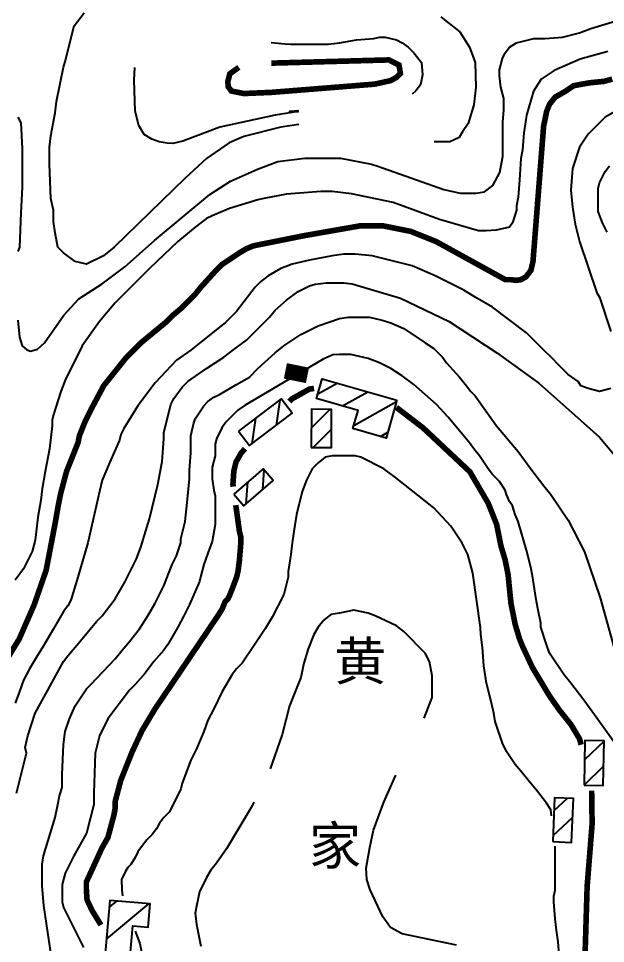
# Model space of a CAD drawing. Extents: x 35515948 to 35520624, y 3302916 to 3308279.
# Drawn here: x 35517791.3 to 35518052.1, y 3306438.7 to 3306849.7 of the extents above; entities that cross this region are included whole.
import ezdxf

# ---------------------------------------------------------------- set-up
doc = ezdxf.new("R2010")
doc.units = 0
doc.header["$LTSCALE"] = 10000
doc.header["$MEASUREMENT"] = 0
doc.layers.get('0').update_dxf_attribs({"linetype": 'CONTINUOUS'})
for name, color, linetype in [('2111', 7, 'CONTINUOUS'), ('2113', 7, 'CONTINUOUS'), ('8111', 34, 'CONTINUOUS'), ('8112', 34, 'CONTINUOUS')]:
    doc.layers.add(name, color=color, linetype=linetype)
doc.styles.add('仿宋体', font='')
doc.styles.get('仿宋体').set_extended_font_data('文鼎CS仿宋体')

# ---------------------------------------------------------------- blocks, each defined once
blk = doc.blocks.new('401')
at = {"const_width": 0.7}
blk.add_lwpolyline([(-0.5, 0), (0.5, 0)], dxfattribs=at)

msp = doc.modelspace()

# ---------------------------------------------------------------- linework, layer by layer
at = {"layer": '2113', "linetype": 'Continuous', "ltscale": 0.005}
for p, q in [((35517924.27, 3306682.87), (35517932.91, 3306687.67)), ((35517907.38, 3306680.27), (35517905.78, 3306668.9)), ((35517935.27, 3306677.54), (35517946.5, 3306683.78)), ((35517921.44, 3306667.89), (35517929.66, 3306675.98)), ((35517940.24, 3306668.86), (35517959.3, 3306679.45)), ((35517896.6, 3306672.14), (35517895, 3306660.77)), ((35517922.16, 3306659.07), (35517930.37, 3306667.16)), ((35517952.14, 3306664.03), (35517955.42, 3306665.86)), ((35517899.88, 3306640.49), (35517900.52, 3306649.08)), ((35517892.46, 3306634.1), (35517893.19, 3306643.77)), ((35518051.5, 3306528.65), (35518042.83, 3306520.28)), ((35518051.3, 3306517.43), (35518042.63, 3306509.06)), ((35518029.3, 3306497.76), (35518035.26, 3306503.26)), ((35518028.86, 3306486.71), (35518037.52, 3306494.7)), ((35518037.04, 3306483.62), (35518037.07, 3306483.65)), ((35517849.02, 3306456.35), (35517830.36, 3306440.73)), ((35517834.94, 3306457.6), (35517831.61, 3306454.82))]:
    msp.add_line(p, q, dxfattribs=at)
for points in [[(35517959.48, 3306680.08), (35517954.69, 3306663.3), (35517939.86, 3306667.54), (35517942.16, 3306675.57), (35517923.69, 3306680.84), (35517926.19, 3306689.58)], [(35517889, 3306666.41), (35517893.88, 3306659.93), (35517912.94, 3306674.29), (35517908.05, 3306680.77)], [(35517921.37, 3306659.07), (35517930.31, 3306659.01), (35517930.44, 3306675.98), (35517921.5, 3306676.04)], [(35517886.91, 3306638.37), (35517891.39, 3306633.18), (35517904.49, 3306644.46), (35517900.02, 3306649.66)], [(35518042.63, 3306509), (35518051.15, 3306508.85), (35518051.5, 3306528.68), (35518042.98, 3306528.83)], [(35518028.74, 3306483.96), (35518037.07, 3306483.62), (35518037.85, 3306503.15), (35518029.53, 3306503.48)], [(35517829.19, 3306427.58), (35517840.26, 3306426.6), (35517842.04, 3306446.59), (35517848.93, 3306445.98), (35517849.85, 3306456.27), (35517831.88, 3306457.87)]]:
    msp.add_lwpolyline(points, close=True, dxfattribs=at)
at = {"layer": '8111', "linetype": 'Continuous', "ltscale": 0.005, "flags": 128}
for points, elevation in [([(35517791.03, 3306715.71), (35517791.67, 3306708.09), (35517792.94, 3306704.28), (35517795.03, 3306702.48), (35517796.6, 3306701.85), (35517799.76, 3306702.79), (35517802.91, 3306705.62), (35517811.42, 3306717.91), (35517818.04, 3306725.15), (35517828.44, 3306731.77), (35517838.53, 3306739.33), (35517851.77, 3306750.98), (35517876.36, 3306771.45), (35517885.5, 3306777.44), (35517897.48, 3306782.79), (35517906.6, 3306786.19), (35517918.51, 3306787.62), (35517934.39, 3306787.62), (35517948.11, 3306784.93), (35517951.01, 3306784.05), (35517980.33, 3306773.66), (35517987.58, 3306772.08), (35517994.51, 3306772.08), (35517998.3, 3306772.71), (35518002.08, 3306775.55), (35518005.23, 3306781.22), (35518006.49, 3306788.46), (35518006.49, 3306803.58), (35518006.93, 3306809.05), (35518006.93, 3306814.13), (35518005.66, 3306819.21), (35518005.03, 3306824.29), (35518005.03, 3306826.83), (35518006.3, 3306831.91), (35518007.57, 3306834.45), (35518009.47, 3306836.99), (35518012.65, 3306838.9), (35518020.27, 3306840.8), (35518025.35, 3306840.8), (35518032.97, 3306841.44), (35518040.59, 3306843.34), (35518045.67, 3306845.25), (35518058.37, 3306849.06)], 460), ([(35517915.8, 3306802.62), (35517907.88, 3306801.37), (35517891.49, 3306797.28), (35517884.87, 3306794.44), (35517874.78, 3306787.52), (35517865.32, 3306778.7), (35517833.8, 3306748.14), (35517829.13, 3306744.28), (35517821.51, 3306740.47), (35517816.43, 3306741.74), (35517811.35, 3306745.55), (35517808.81, 3306748.09), (35517807.54, 3306754.44), (35517806.91, 3306759.52), (35517806.91, 3306764.6), (35517805.64, 3306769.68), (35517805, 3306784.92), (35517805, 3306792.54), (35517805.64, 3306797.62), (35517807.54, 3306807.78), (35517808.18, 3306812.86), (35517811.35, 3306828.1), (35517811.99, 3306830.64), (35517816.09, 3306846.48), (35517820.42, 3306852.2)], 465), ([(35517978.92, 3306850.38), (35517981.38, 3306848.45), (35517987.43, 3306843.7), (35517991.77, 3306837.01), (35517994.28, 3306830.16), (35517994.55, 3306819.13), (35517993.59, 3306811.32), (35517991.07, 3306803.08), (35517988.56, 3306799.34), (35517987.17, 3306796.83), (35517983, 3306794.83), (35517976.01, 3306794.83)], 465), ([(35517903.58, 3306839.09), (35517909.74, 3306838.4), (35517912.32, 3306838.26), (35517923.75, 3306838.26), (35517928.83, 3306838.26), (35517933.91, 3306838.9), (35517941.53, 3306840.17), (35517949.15, 3306840.8), (35517951.69, 3306841.44), (35517954.23, 3306841.44), (35517959.31, 3306840.17), (35517961.85, 3306838.9), (35517964.39, 3306836.99), (35517966.93, 3306834.45), (35517970.41, 3306830.16), (35517970.85, 3306824.6), (35517969.98, 3306820.26), (35517967.9, 3306817.48), (35517966.15, 3306816.02)], 470), ([(35518053.24, 3306835.03), (35518040.94, 3306831.56), (35518029.28, 3306826.53), (35518023.61, 3306822.75), (35518020.14, 3306817.39), (35518016.99, 3306806.68), (35518016.46, 3306802.7), (35518015.82, 3306798.89), (35518015.19, 3306791.27), (35518014.55, 3306787.46), (35518013.92, 3306777.94), (35518013.28, 3306770.32), (35518012.65, 3306766.51), (35518012.65, 3306764.6), (35518010.74, 3306758.89), (35518009.47, 3306756.98), (35518003.53, 3306755.69), (35517999.12, 3306755.38), (35517995.65, 3306755.38), (35517978.31, 3306760.42), (35517957.82, 3306767.98), (35517939.23, 3306771.76), (35517930.73, 3306772.86), (35517925.65, 3306772.86), (35517918.03, 3306772.22), (35517910.41, 3306771.59), (35517900.25, 3306769.68), (35517897.71, 3306769.05), (35517885.01, 3306765.24), (35517877.39, 3306762.06), (35517874.85, 3306760.79), (35517869.77, 3306756.98), (35517862.15, 3306750.63), (35517849.45, 3306738.57), (35517834.21, 3306723.33), (35517827.23, 3306715.07), (35517819.61, 3306704.28), (35517811.99, 3306689.04), (35517810.08, 3306683.96), (35517806.91, 3306673.8), (35517806.27, 3306671.26), (35517806.27, 3306668.72), (35517805.64, 3306663.64), (35517805, 3306658.56), (35517803.1, 3306648.4), (35517801.83, 3306640.78), (35517801.19, 3306635.7), (35517799.92, 3306628.08), (35517799.29, 3306623), (35517798.65, 3306617.92), (35517797.38, 3306612.84), (35517793.57, 3306605.22), (35517789.76, 3306600.14)], 455), ([(35517915.76, 3306808.3), (35517905.36, 3306806.73), (35517880.77, 3306801.37), (35517864.34, 3306795.26), (35517859.92, 3306794.13), (35517857.4, 3306794.31), (35517853.76, 3306794.83), (35517850.54, 3306796.13), (35517847.07, 3306798.21), (35517844.81, 3306802.12), (35517843.17, 3306808.54), (35517842.73, 3306822.35), (35517842.95, 3306827.97)], 470), ([(35517915.8, 3306808.68), (35517911.68, 3306808.42), (35517915.76, 3306808.3)], 470), ([(35517791.03, 3306805.88), (35517792.3, 3306803.34), (35517792.94, 3306791.91), (35517792.94, 3306788.1), (35517792.94, 3306784.29), (35517792.94, 3306774.76), (35517792.3, 3306763.33), (35517791.67, 3306748.09), (35517791.03, 3306746.19)], 460)]:
    msp.add_lwpolyline(points, dxfattribs=dict(at, elevation=elevation))
at = {"layer": '8111', "linetype": 'Continuous', "ltscale": 0.005}
for points, elevation in [([(35518056.46, 3306808.42), (35518052.02, 3306805.88), (35518044.4, 3306798.26), (35518040.59, 3306792.54), (35518037.41, 3306783.02), (35518036.78, 3306773.49), (35518037.41, 3306765.87), (35518038.68, 3306758.25), (35518040.59, 3306750.63), (35518048.21, 3306727.77), (35518049.48, 3306725.87), (35518054.56, 3306710.63)], 445), ([(35518052.83, 3306754.76), (35518050.75, 3306758.89), (35518048.84, 3306763.97), (35518048.84, 3306774.13), (35518049.48, 3306776.67), (35518052.02, 3306781.75), (35518053.92, 3306784.29)], 440), ([(35518054.56, 3306685.23), (35518049.48, 3306683.96), (35518044.4, 3306685.23), (35518041.22, 3306686.5), (35518039.95, 3306688.4), (35518035.51, 3306691.58), (35518031.06, 3306696.02), (35518028.52, 3306698.56), (35518024.71, 3306702.37), (35518017.09, 3306709.99), (35518001.85, 3306721.42), (35517994.23, 3306725.87), (35517989.15, 3306729.04), (35517976.45, 3306735.39), (35517966.29, 3306739.84), (35517948.51, 3306744.28), (35517940.89, 3306744.92), (35517935.81, 3306744.92), (35517930.73, 3306744.28), (35517920.57, 3306742.38), (35517912.95, 3306740.47), (35517907.87, 3306738.57), (35517902.16, 3306735.39), (35517898.98, 3306732.85), (35517896.44, 3306730.31), (35517888.19, 3306719.52), (35517883.11, 3306714.44), (35517880.57, 3306712.53), (35517867.87, 3306702.37), (35517861.52, 3306697.93), (35517851.99, 3306687.77), (35517844.37, 3306677.61), (35517841.2, 3306672.53), (35517838.02, 3306667.45), (35517836.75, 3306664.91), (35517836.12, 3306662.37), (35517831.67, 3306652.21), (35517828.5, 3306644.59), (35517827.23, 3306639.51), (35517822.15, 3306616.65), (35517817.7, 3306601.41), (35517814.53, 3306591.25), (35517813.26, 3306588.71), (35517811.35, 3306586.17), (35517806.91, 3306578.55), (35517802.46, 3306570.93), (35517799.29, 3306565.85), (35517796.11, 3306560.77), (35517793.57, 3306555.69), (35517791.67, 3306550.61), (35517789.76, 3306545.53)], 445), ([(35517790.4, 3306505.52), (35517794.84, 3306523.3), (35517794.21, 3306525.84), (35517795.48, 3306530.92), (35517798.65, 3306541.08), (35517804.37, 3306551.24), (35517811.35, 3306563.94), (35517813.26, 3306566.48), (35517819.61, 3306574.1), (35517825.96, 3306581.72), (35517828.5, 3306584.26), (35517834.21, 3306591.88), (35517838.66, 3306599.5), (35517843.74, 3306609.66), (35517845.64, 3306614.74), (35517849.45, 3306627.44), (35517853.26, 3306642.68), (35517855.17, 3306652.84), (35517855.8, 3306663), (35517855.8, 3306665.54), (35517858.98, 3306678.24), (35517860.25, 3306680.78), (35517864.06, 3306685.86), (35517866.6, 3306688.4), (35517874.85, 3306694.12), (35517882.47, 3306699.2), (35517887.55, 3306703.01), (35517892.63, 3306706.82), (35517902.79, 3306716.98), (35517905.33, 3306720.15), (35517910.41, 3306724.6), (35517915.49, 3306728.41), (35517920.57, 3306730.95), (35517923.11, 3306731.58), (35517928.19, 3306732.22), (35517935.81, 3306732.22), (35517939.54, 3306731.76), (35517960.98, 3306725.46), (35517982.73, 3306715.06), (35518003.85, 3306701.2), (35518022.44, 3306687.66), (35518043.88, 3306668.76), (35518049.48, 3306663.64), (35518056.46, 3306655.38)], 440), ([(35517805.98, 3306432.6), (35517802.52, 3306455.59), (35517801.83, 3306464.25), (35517801.83, 3306473.77), (35517802.46, 3306477.58), (35517807.54, 3306494.73), (35517808.81, 3306500.44), (35517809.45, 3306504.25), (35517810.72, 3306508.06), (35517810.72, 3306513.78), (35517811.35, 3306527.11), (35517811.99, 3306532.83), (35517813.89, 3306538.54), (35517816.43, 3306544.26), (35517821.51, 3306551.88), (35517823.42, 3306553.78), (35517834.21, 3306565.21), (35517837.39, 3306569.02), (35517840.56, 3306572.83), (35517845.01, 3306578.55), (35517848.82, 3306584.26), (35517851.99, 3306589.98), (35517853.9, 3306593.79), (35517855.8, 3306597.6), (35517859.61, 3306607.12), (35517861.52, 3306610.93), (35517863.42, 3306616.65), (35517863.42, 3306618.55), (35517865.33, 3306626.17), (35517865.96, 3306631.89), (35517866.6, 3306637.6), (35517867.23, 3306645.22), (35517867.23, 3306649.03), (35517867.87, 3306656.65), (35517867.87, 3306660.46), (35517867.87, 3306664.27), (35517869.14, 3306669.99), (35517869.77, 3306671.89), (35517873.58, 3306677.61), (35517875.49, 3306679.51), (35517878.03, 3306681.42), (35517880.57, 3306682.69), (35517888.19, 3306687.13), (35517893.9, 3306690.31), (35517897.71, 3306694.12), (35517905.33, 3306701.1), (35517909.14, 3306704.28), (35517916.76, 3306709.36), (35517920.57, 3306711.26), (35517924.38, 3306713.17), (35517933.91, 3306716.34), (35517937.72, 3306716.98), (35517947.24, 3306716.98), (35517952.96, 3306715.71), (35517956.77, 3306714.44), (35517962.48, 3306711.9), (35517972.01, 3306705.55), (35517975.82, 3306703.01), (35517979.63, 3306699.2), (35517981.53, 3306696.66), (35517987.25, 3306690.31), (35517990.42, 3306686.5), (35517992.33, 3306683.96), (35517994.23, 3306682.05), (35518003.76, 3306668.72), (35518006.93, 3306664.91), (35518010.11, 3306661.1), (35518013.28, 3306657.29), (35518019, 3306649.67), (35518024.71, 3306642.05), (35518027.89, 3306638.24), (35518035.51, 3306626.81), (35518042.81, 3306612.74), (35518049.74, 3306592.27), (35518056.05, 3306569.9)], 435), ([(35518064.87, 3306515.73), (35518047.22, 3306540.3), (35518042.49, 3306546.8), (35518036.78, 3306554.42), (35518033.6, 3306558.23), (35518027.25, 3306567.75), (35518025.98, 3306571.56), (35518023.44, 3306579.18), (35518023.44, 3306581.09), (35518022.17, 3306586.8), (35518021.54, 3306590.61), (35518020.9, 3306594.42), (35518020.27, 3306598.23), (35518019.63, 3306602.04), (35518019, 3306605.85), (35518017.09, 3306613.47), (35518013.28, 3306626.17), (35518012.01, 3306629.35), (35518010.74, 3306633.16), (35518009.47, 3306635.06), (35518008.2, 3306638.24), (35518007.57, 3306640.14), (35518005.03, 3306643.95), (35518003.12, 3306645.86), (35518001.85, 3306647.13), (35517999.95, 3306649.67), (35517996.14, 3306655.38), (35517993.6, 3306658.56), (35517991.69, 3306661.1), (35517982.17, 3306672.53), (35517977.09, 3306678.24), (35517972.01, 3306682.69), (35517966.93, 3306687.13), (35517961.85, 3306690.94), (35517956.77, 3306694.12), (35517951.69, 3306696.66), (35517946.61, 3306698.56), (35517938.99, 3306700.47), (35517933.91, 3306700.47), (35517931.03, 3306700.26), (35517926.62, 3306698.37), (35517891.94, 3306677.9), (35517888.82, 3306675.7), (35517883.74, 3306670.62), (35517881.84, 3306668.08), (35517879.3, 3306663), (35517878.66, 3306660.46), (35517878.66, 3306655.38), (35517877.39, 3306650.3), (35517877.39, 3306645.22), (35517878.03, 3306640.14), (35517878.66, 3306637.6), (35517878.66, 3306624.9), (35517877.39, 3306617.28), (35517875.49, 3306612.2), (35517873.58, 3306607.12), (35517872.31, 3306602.04), (35517871.68, 3306599.5), (35517867.23, 3306589.34), (35517864.69, 3306584.26), (35517862.15, 3306579.18), (35517857.71, 3306571.56), (35517855.8, 3306569.02), (35517851.36, 3306563.94), (35517847.55, 3306558.86), (35517843.1, 3306553.78), (35517840.56, 3306551.24), (35517831.04, 3306538.54), (35517827.23, 3306530.92), (35517825.32, 3306523.3), (35517824.69, 3306505.52), (35517824.69, 3306500.44), (35517821.51, 3306487.74), (35517815.8, 3306477.58), (35517811.99, 3306469.96), (35517810.72, 3306464.88), (35517810.72, 3306457.26), (35517811.35, 3306454.72), (35517820.24, 3306436.94)], 430), ([(35518028.12, 3306495.47), (35518027.79, 3306498.06), (35518025.98, 3306501.08), (35518021.54, 3306506.79), (35518018.36, 3306510.6), (35518015.19, 3306514.41), (35518012.01, 3306518.22), (35518008.2, 3306523.94), (35518006.3, 3306527.75), (35518003.12, 3306537.27), (35518002.49, 3306541.08), (35518001.22, 3306546.8), (35517999.31, 3306554.42), (35517998.68, 3306558.23), (35517998.04, 3306562.04), (35517997.41, 3306570.29), (35517996.77, 3306576.01), (35517996.66, 3306579.03), (35517993.2, 3306603.28), (35517990.99, 3306611.47), (35517988.47, 3306616.51), (35517983.43, 3306624.07), (35517975.86, 3306632.26), (35517958.84, 3306645.8), (35517953.59, 3306649.67), (35517943.43, 3306654.75), (35517940.89, 3306655.38), (35517930.73, 3306655.38), (35517927.56, 3306654.75), (35517924.38, 3306652.21), (35517921.84, 3306649.67), (35517919.3, 3306644.59), (35517917.4, 3306639.51), (35517914.86, 3306629.35), (35517913.59, 3306621.73), (35517912.95, 3306616.65), (35517912.32, 3306611.57), (35517911.05, 3306603.95), (35517911.05, 3306601.41), (35517909.14, 3306593.79), (35517904.06, 3306583.63), (35517900.89, 3306578.55), (35517895.81, 3306570.93), (35517890.73, 3306563.31), (35517888.19, 3306560.77), (35517886.28, 3306558.23), (35517881.84, 3306550.61), (35517878.03, 3306542.99), (35517875.49, 3306537.91), (35517873.58, 3306532.83), (35517870.41, 3306525.21), (35517867.87, 3306520.13), (35517864.06, 3306509.97), (35517863.42, 3306507.43), (35517858.34, 3306497.27), (35517855.8, 3306494.73), (35517853.9, 3306492.19), (35517852.63, 3306489.65), (35517850.72, 3306487.11), (35517848.18, 3306484.57), (35517844.37, 3306479.49), (35517843.1, 3306476.95), (35517841.2, 3306473.77), (35517839.93, 3306472.5), (35517838.66, 3306470.6), (35517837, 3306467.07), (35517837.18, 3306462.47), (35517837.53, 3306459.93)], 420), ([(35517971.5, 3306538.87), (35517975.18, 3306548.07), (35517975.18, 3306557.59), (35517973.91, 3306563.94), (35517972.01, 3306567.75), (35517962.48, 3306577.28), (35517959.31, 3306579.82), (35517949.78, 3306584.26), (35517946.61, 3306585.53), (35517940.26, 3306586.8), (35517933.91, 3306585.53), (35517930.1, 3306584.9), (35517926.92, 3306582.36), (35517924.38, 3306579.18), (35517922.48, 3306576.01), (35517919.94, 3306569.66), (35517918.03, 3306563.31), (35517916.76, 3306556.96), (35517911.68, 3306544.26), (35517908.51, 3306531.56), (35517904.06, 3306518.86), (35517903.06, 3306516.36)], 415), ([(35517985.98, 3306437.96), (35517967.38, 3306441.74), (35517961.71, 3306443), (35517956.66, 3306445.83), (35517953.19, 3306450.56), (35517947.52, 3306462.52), (35517946.02, 3306467.07), (35517945.85, 3306472.11), (35517947.41, 3306481.31), (35517949.06, 3306489.12), (35517953.66, 3306501.53), (35517958.94, 3306513.49)], 415), ([(35517895.84, 3306501.49), (35517895.17, 3306499.81), (35517883.74, 3306480.76), (35517879.3, 3306474.41), (35517876.76, 3306471.23), (35517874.85, 3306468.06), (35517871.68, 3306461.71), (35517870.41, 3306455.36), (35517869.77, 3306452.18), (35517870.41, 3306447.1), (35517872.31, 3306437.58)], 415), ([(35518031.7, 3306431.86), (35518031.06, 3306439.48), (35518030.43, 3306444.56), (35518029.79, 3306449.64), (35518029.16, 3306457.26), (35518029.16, 3306459.8), (35518029.79, 3306462.34), (35518029.79, 3306466.79), (35518029.79, 3306471.23), (35518029.79, 3306481.39), (35518029.72, 3306481.99)], 420), ([(35517843.12, 3306444.16), (35517845.25, 3306438.77), (35517847.77, 3306426.19), (35517847.77, 3306419.77), (35517847.55, 3306417.96)], 420)]:
    msp.add_lwpolyline(points, dxfattribs=dict(at, elevation=elevation))
at = {"layer": '8112', "linetype": 'Continuous', "ltscale": 0.005, "const_width": 2.5, "flags": 128}
for points, elevation in [([(35517903.58, 3306829.9), (35517905.23, 3306829.9), (35517955.92, 3306831.29), (35517960.35, 3306829.03), (35517960.78, 3306826.69), (35517960.95, 3306825.3), (35517959.13, 3306823.47), (35517956.61, 3306822.08), (35517949.5, 3306820.52), (35517903.84, 3306816.88), (35517891.43, 3306816.35), (35517885.87, 3306817.48), (35517884.48, 3306819.39), (35517884.31, 3306821.65), (35517885.18, 3306825.12), (35517889.2, 3306827.97)], 475), ([(35518055.13, 3306822.75), (35518051.38, 3306821.75), (35518045.03, 3306821.12), (35518038.05, 3306819.85), (35518034.24, 3306817.31), (35518029.79, 3306814.77), (35518027.25, 3306811.59), (35518025.98, 3306808.42), (35518025.35, 3306805.24), (35518024.65, 3306801.99), (35518019.92, 3306741.83), (35518018.98, 3306737.74), (35518016.77, 3306734.91), (35518014.56, 3306733.65), (35518012.36, 3306733.33), (35518010.15, 3306733.65), (35518007.63, 3306733.65), (35517976.74, 3306750.65), (35517965.66, 3306755.08), (35517952.96, 3306757.62), (35517943.43, 3306757.62), (35517918.03, 3306753.17), (35517895.81, 3306748.73), (35517892.63, 3306747.46), (35517889.46, 3306745.55), (35517881.84, 3306740.47), (35517878.66, 3306737.3), (35517872.31, 3306730.31), (35517869.77, 3306727.14), (35517863.42, 3306720.79), (35517859.61, 3306717.61), (35517856.44, 3306714.44), (35517845.64, 3306705.55), (35517839.29, 3306699.2), (35517829.13, 3306686.5), (35517824.05, 3306676.97), (35517820.88, 3306670.62), (35517818.34, 3306664.27), (35517817.7, 3306661.1), (35517815.16, 3306654.75), (35517812.62, 3306648.4), (35517810.08, 3306638.87), (35517808.81, 3306632.52), (35517807.67, 3306625.96), (35517803.57, 3306604.54), (35517798.21, 3306589.11), (35517791.59, 3306573.99), (35517781.82, 3306557.92)], 450)]:
    msp.add_lwpolyline(points, dxfattribs=dict(at, elevation=elevation))
at = {"layer": '8112', "linetype": 'Continuous', "ltscale": 0.005, "const_width": 2.5, "elevation": 425}
for points in [[(35517922.62, 3306685.32), (35517920.59, 3306685.03), (35517912.78, 3306680.69), (35517911.65, 3306679.48)], [(35518041.31, 3306527.01), (35518040.59, 3306529.65), (35518036.78, 3306536), (35518031.7, 3306542.35), (35518027.25, 3306548.7), (35518019.63, 3306561.4), (35518015.19, 3306570.93), (35518013.92, 3306574.1), (35518012.01, 3306580.45), (35518010.11, 3306589.98), (35518009.47, 3306596.33), (35518008.84, 3306602.68), (35518007.57, 3306609.03), (35518005.66, 3306615.38), (35518003.76, 3306624.9), (35517999.95, 3306634.43), (35517991.87, 3306648.29), (35517971.06, 3306667.82), (35517959.21, 3306676.91)], [(35517891.98, 3306658.52), (35517890.3, 3306656.73), (35517887.95, 3306652.65), (35517887, 3306648.75), (35517886.57, 3306642.75), (35517886.71, 3306641.68)], [(35517887.84, 3306633.48), (35517889.46, 3306621.73), (35517890.09, 3306619.19), (35517890.09, 3306616.65), (35517889.46, 3306609.03), (35517888.82, 3306603.95), (35517888.19, 3306601.41), (35517886.28, 3306596.33), (35517885.01, 3306593.15), (35517884.38, 3306591.88), (35517883.11, 3306590.61), (35517881.84, 3306587.44), (35517880.14, 3306584.69), (35517851.99, 3306542.99), (35517846.28, 3306533.46), (35517841.83, 3306523.94), (35517836.75, 3306511.24), (35517834.21, 3306501.71), (35517834.21, 3306498.54), (35517833.58, 3306495.36), (35517831.04, 3306485.84), (35517828.36, 3306481.11), (35517821.43, 3306465.99), (35517821.43, 3306462.84), (35517821.74, 3306458.11), (35517823.95, 3306453.39), (35517827.92, 3306446.93)], [(35518012.45, 3306229.82), (35518012.01, 3306243.72), (35518016.56, 3306266.4), (35518017.62, 3306281.88), (35518017.09, 3306294.71), (35518015.19, 3306305.1), (35518013.16, 3306313.19), (35518008.26, 3306335.22), (35518008.4, 3306339.31), (35518011.38, 3306351.22), (35518012.65, 3306353.76), (35518015.19, 3306358.84), (35518018.36, 3306363.92), (35518020.97, 3306368.03), (35518033.26, 3306383.47), (35518038.94, 3306391.66), (35518041.14, 3306397.64), (35518042.72, 3306403.31), (35518042.72, 3306412.13), (35518043.03, 3306432.92), (35518043.98, 3306464.1), (35518046.19, 3306491.82), (35518045.98, 3306506.61)]]:
    msp.add_lwpolyline(points, dxfattribs=at)

# ---------------------------------------------------------------- block references
at = {"layer": '2111', "linetype": 'Continuous', "ltscale": 0.005, "xscale": 10, "yscale": 10, "zscale": 10, "rotation": 348.5410139266456}
msp.add_blockref('401', (35517914.78, 3306692.12), dxfattribs=at)

# ---------------------------------------------------------------- texts
at = {"layer": '2113', "linetype": 'Continuous', "ltscale": 0.005, "style": '仿宋体'}
for s, p in [('黄', (35517931.58, 3306555.72, 3306519.62)), ('家', (35517920.34, 3306473.72, 3306519.62))]:
    msp.add_text(s, height=17, dxfattribs=at).set_placement(p)

doc.saveas('drawing.dxf')
